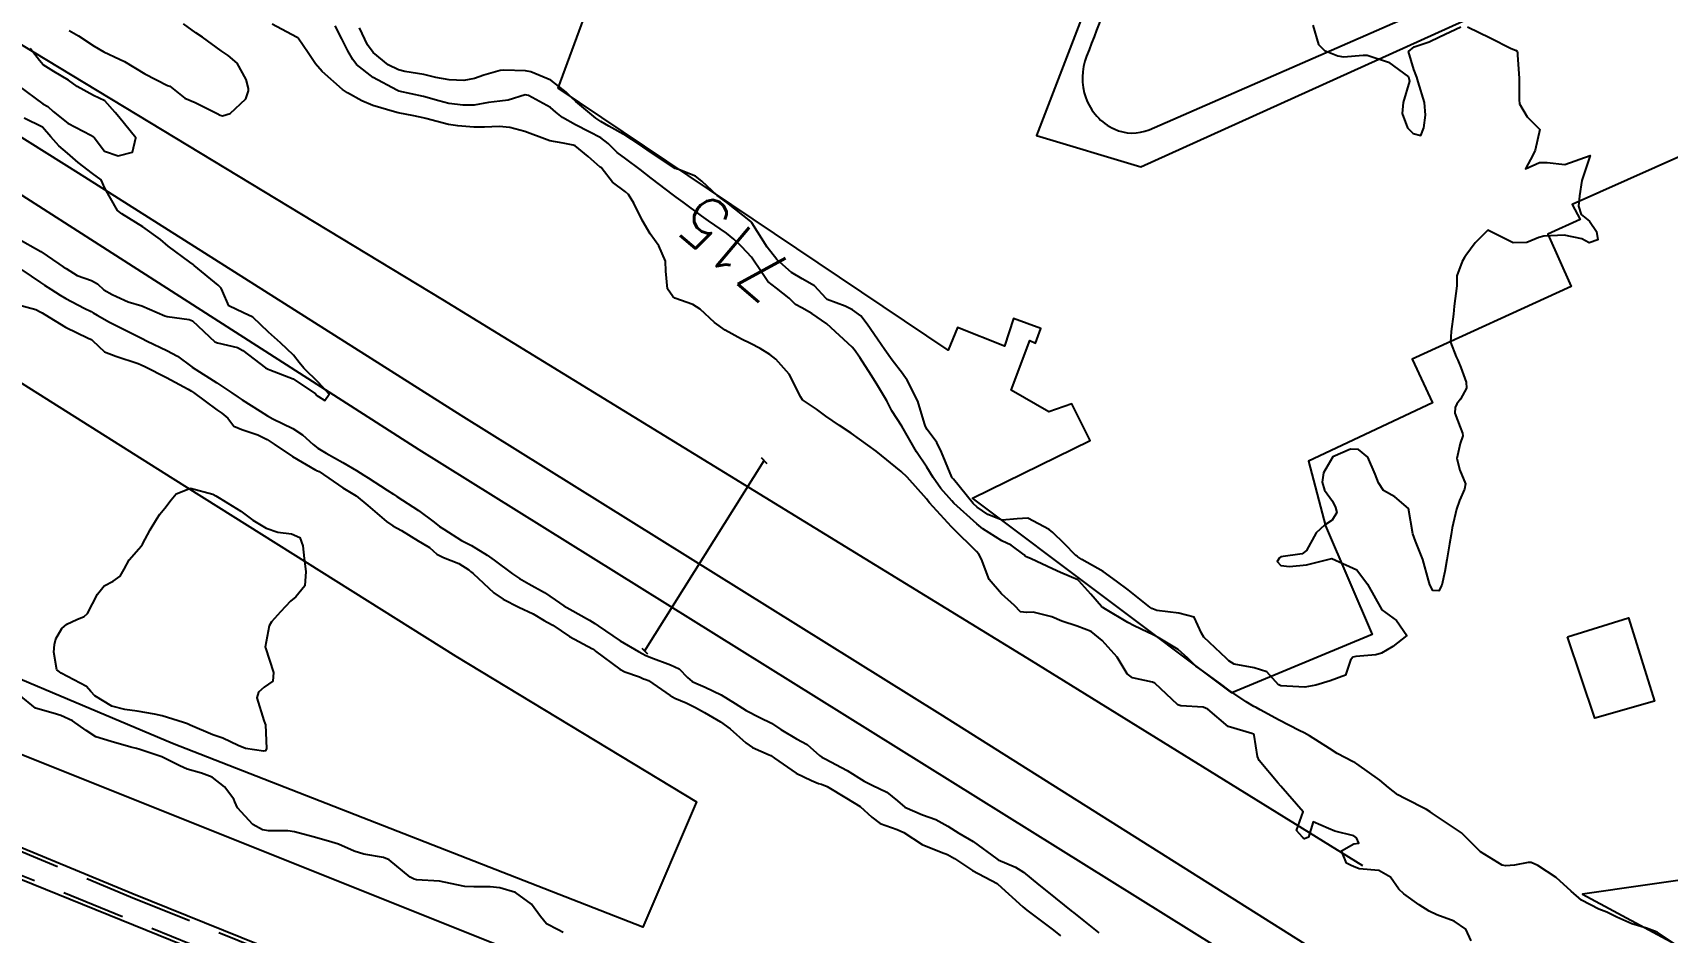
# Model space of a CAD drawing. Header units: metres. Extents: x 298520 to 308411, y 7433745 to 7450750.
# Drawn here: x 306477.7 to 306606.5, y 7435602.3 to 7435673.1 of the extents above; entities that cross this region are included whole.
import ezdxf
from ezdxf.enums import TextEntityAlignment as Align

# ---------------------------------------------------------------- set-up
doc = ezdxf.new("R2010")
doc.units = ezdxf.units.M
doc.header["$LTSCALE"] = 10
doc.linetypes.add('DASHED', pattern=[0.75, 0.5, -0.25])
for name, color, linetype in [('Area Verde e Lazer', 94, 'Continuous'), ('Canteiro', 45, 'DASHED'), ('Cotas', 45, 'Continuous'), ('Curvas de Nivel 1m', 11, 'Continuous'), ('Curvas de Nivel 5m', 15, 'Continuous'), ('Edificações', 30, 'Continuous'), ('Linha Férrea', 251, 'TRACKS'), ('Pórtico', 62, 'Continuous'), ('Vias Primárias', 230, 'Continuous')]:
    doc.layers.add(name, color=color, linetype=linetype)
doc.styles.add('Style-STANDARD', font='STANDARD.shx')
doc.linetypes.add('TRACKS', pattern='A,0.15,[130,ltypeshp.shx,S=0.25,R=0,X=0,Y=0],0.15', length=0.3)

msp = doc.modelspace()

# ---------------------------------------------------------------- linework, layer by layer
at = {"layer": 'Area Verde e Lazer'}
msp.add_lwpolyline([(306450.52, 7435632.22), (306455.54, 7435644.52), (306460.72, 7435648.81), (306462.55, 7435654.51), (306488.72, 7435638.02), (306511.02, 7435624.02), (306530.01, 7435612.53), (306525.77, 7435602.65), (306488.7, 7435617.14), (306467.9, 7435625.92)], close=True, dxfattribs=at)
at = {"layer": 'Canteiro', "elevation": 711.52}
msp.add_lwpolyline([(306325.17, 7435669.46, -0.017717), (306333.53, 7435666.7, -0.018337), (306349.83, 7435659.99), (306376.48, 7435648.95), (306412.77, 7435634.45), (306447.29, 7435620.83), (306485.4, 7435605.06), (306528.47, 7435587.67), (306575.98, 7435568.44), (306600.84, 7435558.54), (306613.39, 7435553.26), (306628.58, 7435546.58), (306648.01, 7435536.94), (306666.64, 7435526.44), (306684.99, 7435514.93), (306705.29, 7435502.49), (306726.77, 7435489.58), (306740.34, 7435480.31), (306747.23, 7435474.88), (306759.13, 7435465.07), (306768.72, 7435456.45), (306777.7, 7435447.9)], format="xyb", dxfattribs=at)
msp.add_lwpolyline([(306780.24, 7435442.37), (306770.22, 7435452.67), (306760, 7435462.2), (306746.04, 7435473.75), (306731.07, 7435484.55), (306722.1, 7435490.54), (306718.27, 7435492.91), (306692.87, 7435507.98), (306672.16, 7435520.61), (306651.71, 7435532.67), (306642.89, 7435537.31), (306626.92, 7435545.09), (306607.84, 7435553.62), (306586.11, 7435562.55), (306562.61, 7435572.09), (306528.32, 7435585.94), (306491.72, 7435600.67), (306457.86, 7435614.4)], dxfattribs=at)
at = {"layer": 'Curvas de Nivel 1m', "flags": 128}
for points, elevation in [([(306480.55, 7435673.32), (306481.29, 7435672.91), (306482.53, 7435672.09), (306483.29, 7435671.65), (306484.52, 7435671.07), (306484.91, 7435670.87), (306486.51, 7435669.92), (306488.32, 7435669), (306488.49, 7435668.93), (306488.63, 7435668.83), (306489.67, 7435668), (306490.48, 7435667.66), (306492.23, 7435666.78), (306492.47, 7435666.64), (306492.65, 7435666.6), (306493.26, 7435666.77), (306494.48, 7435667.94), (306494.68, 7435668.56), (306494.68, 7435668.75), (306494.5, 7435669.45), (306493.81, 7435670.76), (306493.1, 7435671.34), (306492.53, 7435671.71), (306491.07, 7435672.79), (306490.55, 7435673.13), (306489.57, 7435673.84)], 713), ([(306591.05, 7435601.59), (306590.63, 7435602.51), (306589.72, 7435603.13), (306588.35, 7435603.62), (306587.73, 7435603.91), (306586.95, 7435604.42), (306585.75, 7435605.29), (306585.34, 7435605.66), (306584.69, 7435606.59), (306583.77, 7435607.12), (306582.21, 7435607.26), (306581.77, 7435607.43), (306581.58, 7435607.51), (306581.22, 7435607.71), (306580.82, 7435608.68), (306581.8, 7435609.22), (306582.2, 7435609.29), (306582.02, 7435609.7), (306581.8, 7435609.86), (306580.31, 7435610.22), (306579.81, 7435610.43), (306578.59, 7435610.96), (306578.23, 7435609.75), (306577.92, 7435609.63), (306577.8, 7435609.71), (306577.76, 7435609.75), (306577.28, 7435610.28), (306577.82, 7435611.75), (306576.05, 7435613.77), (306575.85, 7435614.02), (306574.34, 7435615.79), (306574.2, 7435616.12), (306573.96, 7435617.8), (306573.89, 7435617.87), (306573.77, 7435617.93), (306571.9, 7435618.47), (306570.29, 7435619.84), (306569.92, 7435620.01), (306568.17, 7435620.11), (306567.93, 7435620.19), (306566.11, 7435621.89), (306565.94, 7435621.97), (306564.35, 7435622.31), (306563.95, 7435622.62), (306563.14, 7435623.93), (306561.98, 7435625.26), (306561.1, 7435625.95), (306560, 7435626.39), (306558.79, 7435626.77), (306558, 7435627.12), (306556.53, 7435627.48), (306556.01, 7435627.45), (306555.52, 7435627.52), (306555.07, 7435628.02), (306554.03, 7435628.92), (306553.07, 7435630.05), (306552.45, 7435631.66), (306552.25, 7435632.06), (306552.06, 7435632.27), (306550.22, 7435634.08), (306550.09, 7435634.22), (306548.36, 7435636.11), (306548.25, 7435636.24), (306548.12, 7435636.41), (306546.59, 7435638.13), (306546.14, 7435638.57), (306544.16, 7435640.16), (306542.18, 7435641.59), (306541.27, 7435642.19), (306540.19, 7435642.93), (306539.45, 7435643.47), (306538.36, 7435644.23), (306538.21, 7435644.42), (306537.3, 7435646.24), (306536.24, 7435647.42), (306535.78, 7435647.79), (306535.02, 7435648.27), (306534.26, 7435648.65), (306533.54, 7435649.01), (306532.27, 7435649.71), (306531.42, 7435650.31), (306530.29, 7435651.36), (306529.71, 7435651.74), (306528.3, 7435652.23), (306528.13, 7435652.35), (306527.71, 7435652.96), (306527.59, 7435654.36), (306527.55, 7435655.14), (306527.04, 7435656.36), (306526.36, 7435657.3), (306525.71, 7435658.38), (306525.06, 7435659.72), (306524.65, 7435660.39), (306524.41, 7435660.61), (306523.38, 7435661.37), (306522.57, 7435662.42), (306522.5, 7435662.49), (306522.42, 7435662.55), (306521.47, 7435663.39), (306520.44, 7435664.22), (306520.29, 7435664.29), (306519.5, 7435664.45), (306518.45, 7435664.63), (306518.22, 7435664.7), (306516.46, 7435665.36), (306515.29, 7435665.67), (306514.46, 7435665.75), (306513.29, 7435665.7), (306512.46, 7435665.71), (306511.19, 7435665.82), (306510.46, 7435665.92), (306508.66, 7435666.39), (306508.47, 7435666.45), (306507.73, 7435666.6), (306506.48, 7435666.83), (306506.19, 7435666.9), (306504.48, 7435667.42), (306503.62, 7435667.78), (306502.49, 7435668.4), (306502.11, 7435668.66), (306500.51, 7435670.09), (306499.98, 7435670.69), (306499.4, 7435671.56), (306498.6, 7435672.71), (306498.57, 7435672.74), (306498.54, 7435672.76), (306498.47, 7435672.79), (306496.55, 7435673.83)], 714), ([(306590.76, 7435673.6), (306592.55, 7435672.74), (306594.2, 7435671.91), (306594.54, 7435671.76), (306594.68, 7435671.69), (306594.71, 7435671.56), (306594.71, 7435671.39), (306594.83, 7435669.56), (306594.82, 7435667.87), (306594.85, 7435667.55), (306595.45, 7435666.51), (306596.47, 7435665.53), (306596.09, 7435663.89), (306595.93, 7435663.54), (306595.32, 7435662.43), (306596.44, 7435662.91), (306597.04, 7435662.92), (306598.44, 7435662.77), (306600.44, 7435663.48), (306599.77, 7435661.49), (306599.59, 7435660.3), (306599.52, 7435659.49), (306599.73, 7435658.83), (306600.38, 7435658.29), (306600.93, 7435657.47), (306601.02, 7435656.82), (306600.36, 7435656.59), (306599.77, 7435656.9), (306598.37, 7435657.19), (306596.78, 7435657.12), (306596.37, 7435657.02), (306595.43, 7435656.61), (306594.36, 7435656.58), (306592.37, 7435657.58), (306591.36, 7435656.6), (306590.62, 7435655.6), (306590.52, 7435655.43), (306590.35, 7435655.12), (306589.93, 7435654), (306589.92, 7435653.61), (306589.91, 7435653.19), (306589.71, 7435651.61), (306589.66, 7435650.98), (306589.47, 7435649.61), (306589.42, 7435648.77), (306589.86, 7435647.61), (306589.99, 7435647.35), (306590.24, 7435646.77), (306590.65, 7435645.6), (306590.68, 7435645.14), (306590.21, 7435644.28), (306589.92, 7435643.89), (306589.78, 7435643.61), (306589.75, 7435643.16), (306590.19, 7435642.07), (306590.36, 7435641.6), (306590.4, 7435641.38), (306590.17, 7435640.77), (306589.91, 7435639.6), (306590.15, 7435638.67), (306590.6, 7435637.6), (306590.53, 7435637.19), (306590.12, 7435636.29), (306589.89, 7435635.6), (306589.56, 7435634.14), (306589.47, 7435633.61), (306589.34, 7435632.88), (306589.14, 7435631.62), (306588.98, 7435630.69), (306588.74, 7435629.62), (306588.49, 7435629.17), (306588.04, 7435629.2), (306587.78, 7435629.63), (306587.68, 7435630), (306587.23, 7435631.64), (306586.65, 7435633.07), (306586.45, 7435633.65), (306586.11, 7435635.65), (306585.03, 7435636.58), (306584.13, 7435637.07), (306583.74, 7435637.68), (306583.48, 7435638.35), (306582.91, 7435639.69), (306582.17, 7435640.31), (306581.53, 7435640.34), (306580.16, 7435639.72), (306579.42, 7435638.46), (306579.31, 7435637.73), (306579.5, 7435637.1), (306580.12, 7435636.24), (306580.36, 7435635.72), (306580.47, 7435635.35), (306580.1, 7435634.74), (306579.49, 7435634.34), (306578.84, 7435633.74), (306578.07, 7435632.34), (306577.73, 7435632.09), (306576.06, 7435631.85), (306575.94, 7435631.77), (306575.76, 7435631.47), (306576.06, 7435631.15), (306576.72, 7435631.09), (306578.06, 7435631.22), (306580.06, 7435631.72), (306582.05, 7435630.82), (306582.87, 7435629.69), (306584.01, 7435627.68), (306585.17, 7435626.83), (306585.99, 7435625.65), (306584.88, 7435624.77), (306583.97, 7435624.25), (306583.53, 7435624.12), (306581.97, 7435624), (306581.72, 7435623.95), (306581.53, 7435623.7), (306581.14, 7435622.52), (306579.95, 7435622.07), (306578.8, 7435621.74), (306577.94, 7435621.57), (306576.04, 7435621.67), (306575.94, 7435621.74), (306575.92, 7435621.75), (306575.87, 7435621.77), (306574.95, 7435622.78), (306573.96, 7435623.09), (306572.38, 7435623.39), (306571.96, 7435623.66), (306571.77, 7435623.82), (306569.99, 7435625.51), (306569.79, 7435625.84), (306569.23, 7435627.08), (306568.01, 7435627.4), (306566.28, 7435627.61), (306566.01, 7435627.71), (306565.89, 7435627.77), (306565.72, 7435627.89), (306564.03, 7435629.24), (306563.11, 7435629.93), (306562.05, 7435630.69), (306560.37, 7435631.64), (306560.06, 7435631.85), (306560, 7435631.9), (306559.9, 7435631.96), (306558.98, 7435632.89), (306558.08, 7435633.75), (306557.8, 7435633.99), (306556.1, 7435634.89), (306555.28, 7435634.83), (306554.09, 7435634.74), (306552.96, 7435635.19), (306552.11, 7435635.77), (306551.8, 7435636.06), (306550.25, 7435637.96), (306550.16, 7435638.08), (306550.13, 7435638.13), (306549.3, 7435640.09), (306548.93, 7435640.86), (306548.18, 7435641.88), (306548.04, 7435642.11), (306547.96, 7435642.34), (306547.45, 7435644.12), (306546.6, 7435645.76), (306546.35, 7435646.13), (306546.23, 7435646.29), (306545.43, 7435647.33), (306544.85, 7435648.15), (306544.27, 7435648.99), (306543.46, 7435650.17), (306542.96, 7435650.84), (306542.29, 7435651.3), (306541.71, 7435651.6), (306540.3, 7435652.13), (306540.26, 7435652.15), (306540.21, 7435652.2), (306539.29, 7435653.2), (306538.32, 7435653.74), (306537.48, 7435654.24), (306536.34, 7435655.28), (306535.58, 7435656.26), (306534.37, 7435658.17), (306534.33, 7435658.23), (306534.28, 7435658.27), (306532.39, 7435659.76), (306531.62, 7435660.31), (306530.41, 7435661.44), (306529.93, 7435661.83), (306528.65, 7435662.35), (306528.48, 7435662.4), (306528.42, 7435662.41), (306528.32, 7435662.46), (306526.44, 7435663.69), (306525.44, 7435664.38), (306524.45, 7435665.01), (306523.09, 7435665.78), (306522.47, 7435666.15), (306522.07, 7435666.42), (306520.49, 7435667.72), (306520.11, 7435668.07), (306519.73, 7435668.45), (306518.51, 7435669.41), (306516.93, 7435670.07), (306516.52, 7435670.15), (306514.82, 7435670.2), (306514.52, 7435670.17), (306513.24, 7435669.8), (306512.51, 7435669.53), (306511.67, 7435669.39), (306510.51, 7435669.43), (306509.46, 7435669.62), (306508.51, 7435669.86), (306507.02, 7435670.1), (306506.52, 7435670.22), (306505.7, 7435670.62), (306504.53, 7435671.59), (306504.08, 7435672.18), (306503.85, 7435672.64), (306503.45, 7435673.54)], 716), ([(306578.56, 7435673.75), (306579.02, 7435672.22), (306579.5, 7435671.74), (306580.54, 7435671.32), (306581, 7435671.25), (306582.54, 7435671.39), (306582.85, 7435671.39), (306584.53, 7435670.83), (306586.11, 7435669.66), (306586.18, 7435669.32), (306585.68, 7435667.66), (306585.61, 7435666.79), (306586.02, 7435665.66), (306586.47, 7435665.21), (306587.07, 7435665.04), (306587.33, 7435665.64), (306587.46, 7435666.66), (306587.36, 7435667.64), (306586.88, 7435669.27), (306586.77, 7435669.65), (306586.52, 7435670.24), (306586.1, 7435671.66), (306586.55, 7435672.03), (306587.75, 7435672.44), (306588.55, 7435672.81), (306590.23, 7435673.61)], 716), ([(306476.58, 7435668.97), (306478.48, 7435667.54), (306478.87, 7435667.34), (306479.31, 7435666.94), (306480.46, 7435666.03), (306482.27, 7435665.08), (306482.44, 7435664.98), (306482.53, 7435664.9), (306483.35, 7435663.81), (306484.43, 7435663.45), (306485.56, 7435663.73), (306485.81, 7435664.86), (306484.47, 7435666.51), (306484.18, 7435666.87), (306483.36, 7435667.77), (306482.49, 7435668.21), (306481.19, 7435668.91), (306480.5, 7435669.41), (306479.35, 7435670.1), (306478.52, 7435670.62), (306478.21, 7435670.95), (306477.49, 7435671.91)], 713), ([(306476.46, 7435656.97), (306478.34, 7435655.9), (306479.74, 7435654.93), (306480.1, 7435654.71), (306480.32, 7435654.57), (306481.2, 7435654.02), (306482.31, 7435653.61), (306482.78, 7435653.37), (306483.3, 7435652.89), (306483.95, 7435652.53), (306484.3, 7435652.36), (306485.22, 7435651.94), (306486.29, 7435651.62), (306488.1, 7435650.83), (306488.28, 7435650.79), (306490.01, 7435650.54), (306490.28, 7435650.43), (306492.05, 7435648.78), (306492.25, 7435648.71), (306493.82, 7435648.33), (306494.25, 7435648.1), (306496.04, 7435646.73), (306496.23, 7435646.64), (306496.37, 7435646.59), (306498.22, 7435645.88), (306499.97, 7435644.68), (306500.09, 7435644.57), (306500.2, 7435644.47), (306500.72, 7435644.16), (306501.05, 7435644.67), (306500.22, 7435645.59), (306499.06, 7435646.7), (306498.68, 7435647.15), (306498.24, 7435647.74), (306497.21, 7435648.72), (306496.27, 7435649.54), (306495.04, 7435650.74), (306494.29, 7435651.06), (306493.15, 7435651.62), (306492.65, 7435652.77), (306492.55, 7435653.02), (306492.31, 7435653.25), (306490.42, 7435654.8), (306490.32, 7435654.88), (306490.07, 7435655.06), (306488.35, 7435656.33), (306487.75, 7435656.84), (306486.36, 7435657.86), (306484.71, 7435658.87), (306484.38, 7435659.13), (306483.36, 7435660.89), (306483.08, 7435661.56), (306482.41, 7435662.06), (306481.26, 7435662.91), (306480.43, 7435663.65), (306479.75, 7435664.24), (306479.12, 7435664.94), (306478.45, 7435665.71), (306477.01, 7435666.42)], 713), ([(306476.82, 7435654.46), (306478.31, 7435653.46), (306478.62, 7435653.26), (306479.11, 7435652.94), (306479.84, 7435652.46), (306480.3, 7435652.21), (306481.75, 7435651.44), (306482.29, 7435651.17), (306482.46, 7435651.08), (306482.77, 7435650.89), (306483.73, 7435650.34), (306484.27, 7435650.07), (306485.79, 7435649.32), (306486.26, 7435649.08), (306486.71, 7435648.85), (306488.25, 7435648.11), (306489.09, 7435647.67), (306490.23, 7435646.82), (306490.26, 7435646.8), (306492.21, 7435645.55), (306493.39, 7435644.76), (306493.88, 7435644.44), (306494.2, 7435644.23), (306495.6, 7435643.33), (306496.19, 7435642.96), (306496.6, 7435642.73), (306498.18, 7435641.95), (306498.94, 7435641.47), (306499.8, 7435640.69), (306500.16, 7435640.4), (306500.82, 7435640.01), (306502.14, 7435639.27), (306503.2, 7435638.64), (306503.78, 7435638.29), (306504.13, 7435638.08), (306505.63, 7435637.1), (306506.11, 7435636.78), (306506.38, 7435636.61), (306508.1, 7435635.49), (306509.32, 7435634.57), (306509.75, 7435634.23), (306510.08, 7435634.02), (306511.47, 7435633.14), (306512.07, 7435632.83), (306512.27, 7435632.74), (306512.6, 7435632.53), (306513.5, 7435631.97), (306514.05, 7435631.59), (306515.5, 7435630.5), (306516.04, 7435630.15), (306516.79, 7435629.73), (306518.02, 7435629.03), (306518.86, 7435628.46), (306519.55, 7435627.99), (306520.01, 7435627.73), (306521.56, 7435626.86), (306521.99, 7435626.6), (306522.26, 7435626.42), (306523.98, 7435625.23), (306525.42, 7435624.38), (306525.78, 7435624.19), (306525.96, 7435624.1), (306526.41, 7435623.92), (306527.95, 7435623.33), (306528.62, 7435623.01), (306529.3, 7435622.33), (306529.65, 7435622.03), (306529.94, 7435621.88), (306530.68, 7435621.57), (306531.93, 7435620.98), (306533.05, 7435620.29), (306533.91, 7435619.74), (306534.98, 7435619.19), (306535.9, 7435618.73), (306536.64, 7435618.24), (306537.89, 7435617.51), (306538.73, 7435617.06), (306539.7, 7435616.2), (306539.87, 7435616.07), (306540.14, 7435615.92), (306541.86, 7435615.02), (306543.21, 7435614.17), (306543.84, 7435613.85), (306544.99, 7435613.3), (306545.83, 7435612.61), (306546.43, 7435612.12), (306547.82, 7435611.51), (306548.86, 7435611.14), (306549.81, 7435610.61), (306550.67, 7435610.07), (306551.79, 7435609.4), (306553.67, 7435608.04), (306553.77, 7435607.98), (306555.14, 7435607.39), (306555.76, 7435606.99), (306556.98, 7435606), (306557.74, 7435605.38), (306559.52, 7435603.96), (306559.64, 7435603.88), (306559.72, 7435603.81), (306560.52, 7435603.15), (306561.71, 7435602.22)], 714)]:
    msp.add_lwpolyline(points, dxfattribs=dict(at, elevation=elevation))
at = {"layer": 'Curvas de Nivel 1m', "elevation": 716, "flags": 128}
msp.add_lwpolyline([(306490.12, 7435637.26), (306491.88, 7435636.78), (306492.11, 7435636.65), (306492.38, 7435636.5), (306494.09, 7435635.44), (306495.03, 7435634.74), (306496.08, 7435634.11), (306497.01, 7435633.79), (306498.07, 7435633.65), (306498.75, 7435633.38), (306498.98, 7435632.7), (306499.07, 7435631.71), (306499.22, 7435630.69), (306499.14, 7435629.57), (306498.42, 7435628.7), (306498.01, 7435628.35), (306497.21, 7435627.51), (306496.5, 7435626.72), (306496.32, 7435626.4), (306496.01, 7435624.73), (306496.02, 7435624.67), (306496.67, 7435622.72), (306496.61, 7435622.05), (306495.93, 7435621.58), (306495.48, 7435621.18), (306495.35, 7435620.74), (306495.9, 7435618.95), (306495.99, 7435618.73), (306496.02, 7435618.6), (306496.12, 7435616.73), (306496.03, 7435616.56), (306495.87, 7435616.53), (306494.46, 7435616.74), (306493.88, 7435616.97), (306492.66, 7435617.55), (306491.88, 7435617.81), (306490.1, 7435618.59), (306489.89, 7435618.68), (306489.8, 7435618.71), (306489.58, 7435618.8), (306487.9, 7435619.32), (306487.29, 7435619.45), (306485.91, 7435619.67), (306484.96, 7435619.81), (306483.91, 7435620.08), (306482.59, 7435620.89), (306482.28, 7435621.24), (306481.93, 7435621.62), (306480.44, 7435622.41), (306479.94, 7435622.69), (306479.79, 7435622.77), (306479.6, 7435622.93), (306479.36, 7435624.33), (306479.41, 7435624.93), (306479.52, 7435625.38), (306479.98, 7435626.2), (306480.38, 7435626.53), (306481.16, 7435626.91), (306481.74, 7435627.15), (306482, 7435627.38), (306482.8, 7435628.89), (306483.33, 7435629.57), (306484.03, 7435629.94), (306484.57, 7435630.33), (306484.9, 7435630.86), (306485.3, 7435631.61), (306486.06, 7435632.47), (306486.23, 7435632.68), (306486.33, 7435632.85), (306486.95, 7435633.97), (306487.48, 7435634.84), (306487.71, 7435635.21), (306488.1, 7435635.67), (306488.59, 7435636.34), (306488.98, 7435636.82)], close=True, dxfattribs=at)
at = {"layer": 'Curvas de Nivel 5m', "elevation": 715, "flags": 128}
for points in [[(306606.99, 7435601.4), (306605.71, 7435602.28), (306604.87, 7435602.58), (306603.72, 7435602.92), (306602.54, 7435603.45), (306601.73, 7435603.84), (306601.12, 7435604.08), (306599.74, 7435604.78), (306598.93, 7435605.5), (306597.76, 7435606.57), (306596.3, 7435607.52), (306595.78, 7435607.77), (306595.54, 7435607.77), (306594.47, 7435607.55), (306593.77, 7435607.5), (306593.5, 7435607.56), (306591.79, 7435608.61), (306590.79, 7435609.6), (306590.3, 7435610.09), (306589.81, 7435610.41), (306588, 7435611.63), (306587.82, 7435611.76), (306587.52, 7435611.94), (306585.83, 7435612.8), (306585.27, 7435613.09), (306584.53, 7435613.67), (306583.85, 7435614.25), (306582.05, 7435615.52), (306581.87, 7435615.63), (306581.74, 7435615.7), (306580.5, 7435616.34), (306579.88, 7435616.74), (306578.32, 7435617.75), (306577.9, 7435617.97), (306577.49, 7435618.16), (306575.91, 7435618.98), (306574.42, 7435619.79), (306574.1, 7435619.97), (306573.93, 7435620.06), (306573.31, 7435620.43), (306571.94, 7435621.34), (306571.3, 7435621.83), (306569.95, 7435622.81), (306569.34, 7435623.24), (306568.73, 7435623.86), (306567.97, 7435624.54), (306566.39, 7435625.48), (306565.99, 7435625.69), (306565.55, 7435625.9), (306564.49, 7435626.4), (306564, 7435626.67), (306562.22, 7435627.73), (306562.01, 7435627.86), (306561.92, 7435627.94), (306561.08, 7435628.89), (306560.14, 7435629.96), (306560.04, 7435630.03), (306558.68, 7435630.61), (306558.05, 7435630.91), (306556.37, 7435631.69), (306556.06, 7435631.81), (306555.93, 7435631.88), (306555.82, 7435632.01), (306554.8, 7435632.76), (306554.07, 7435633.11), (306552.56, 7435634.06), (306552.09, 7435634.44), (306550.28, 7435636.08), (306550.11, 7435636.25), (306549.25, 7435637.22), (306548.66, 7435638.1), (306548.14, 7435638.91), (306547.33, 7435640.12), (306546.18, 7435642.13), (306545.4, 7435643.35), (306544.99, 7435644.15), (306544.22, 7435645.46), (306543.76, 7435646.16), (306542.86, 7435647.56), (306542.42, 7435648.18), (306542.26, 7435648.37), (306540.28, 7435650.2), (306539.1, 7435651.03), (306538.3, 7435651.46), (306537.8, 7435651.74), (306537.3, 7435652.24), (306536.31, 7435653.02), (306535.61, 7435653.55), (306535.16, 7435654.26), (306534.34, 7435655.47), (306533.56, 7435656.28), (306532.94, 7435656.87), (306532.36, 7435657.34), (306530.95, 7435658.31), (306530.38, 7435658.72), (306528.95, 7435659.79), (306528.4, 7435660.2), (306528.19, 7435660.35), (306526.42, 7435661.68), (306525.55, 7435662.38), (306524.43, 7435663.2), (306523.75, 7435663.71), (306523.03, 7435664.41), (306522.45, 7435664.86), (306521.54, 7435665.34), (306520.46, 7435665.88), (306519.45, 7435666.46), (306518.91, 7435666.89), (306518.48, 7435667.25), (306516.77, 7435668.21), (306516.49, 7435668.24), (306515.16, 7435667.83), (306514.49, 7435667.76), (306513.61, 7435667.65), (306512.48, 7435667.45), (306511.6, 7435667.43), (306510.48, 7435667.57), (306509.68, 7435667.77), (306508.49, 7435668.13), (306506.55, 7435668.55), (306506.49, 7435668.56), (306506.38, 7435668.61), (306504.51, 7435669.62), (306503.2, 7435670.65), (306502.91, 7435671.03), (306502.53, 7435671.73), (306502.04, 7435672.66), (306501.53, 7435673.7)], [(306476.29, 7435651.78), (306477.92, 7435651.33), (306478.28, 7435651.15), (306478.42, 7435651.08), (306478.65, 7435650.94), (306480.27, 7435649.95), (306482.07, 7435649.08), (306482.25, 7435648.99), (306482.31, 7435648.96), (306482.41, 7435648.9), (306483.35, 7435647.99), (306484.24, 7435647.67), (306486, 7435647.08), (306486.23, 7435646.98), (306486.51, 7435646.85), (306488.22, 7435645.97), (306489.94, 7435645.07), (306490.2, 7435644.9), (306490.35, 7435644.8), (306492.19, 7435643.43), (306492.58, 7435643.17), (306493.07, 7435642.77), (306493.55, 7435642.13), (306494.17, 7435641.87), (306495.44, 7435641.47), (306496.17, 7435641.08), (306496.72, 7435640.72), (306498.15, 7435639.74), (306500.01, 7435638.68), (306500.08, 7435638.63), (306500.13, 7435638.62), (306500.25, 7435638.56), (306502.12, 7435637.28), (306502.51, 7435637.05), (306503.18, 7435636.64), (306504.1, 7435635.88), (306505.58, 7435634.62), (306506.08, 7435634.28), (306506.75, 7435633.93), (306508.07, 7435633.1), (306508.39, 7435632.91), (306508.95, 7435632.58), (306509.54, 7435632.05), (306510.06, 7435631.8), (306511.28, 7435631.32), (306512.05, 7435630.81), (306512.2, 7435630.7), (306512.4, 7435630.53), (306514.02, 7435629.02), (306514.76, 7435628.5), (306516.01, 7435627.89), (306517.14, 7435627.34), (306518, 7435626.82), (306518.23, 7435626.7), (306518.67, 7435626.46), (306519.98, 7435625.56), (306521.79, 7435624.6), (306521.96, 7435624.49), (306522.05, 7435624.42), (306523.95, 7435622.99), (306524.34, 7435622.79), (306525.52, 7435622.38), (306525.81, 7435622.24), (306525.94, 7435622.21), (306526.22, 7435622.09), (306527.93, 7435620.91), (306528.3, 7435620.71), (306529.18, 7435620.33), (306529.92, 7435619.97), (306530.63, 7435619.59), (306531.9, 7435618.83), (306532.64, 7435618.29), (306533.88, 7435617.19), (306534.42, 7435616.81), (306535.72, 7435616.25), (306535.87, 7435616.18), (306536.14, 7435615.98), (306537.85, 7435614.81), (306539.06, 7435614.21), (306539.62, 7435613.98), (306539.84, 7435613.93), (306540.29, 7435613.75), (306541.83, 7435612.83), (306542.89, 7435612.17), (306543.81, 7435611.32), (306544.48, 7435610.82), (306545.81, 7435610.36), (306546.33, 7435610.12), (306547.79, 7435609.18), (306549.29, 7435608.57), (306549.78, 7435608.39), (306550.33, 7435608.07), (306551.76, 7435607.12), (306553.7, 7435606.09), (306553.75, 7435606.06), (306555.73, 7435604.26), (306556.03, 7435604.01), (306557.71, 7435602.73), (306558.14, 7435602.42), (306558.68, 7435601.98)], [(306519.5, 7435602.25), (306519.09, 7435602.45), (306518.18, 7435602.93), (306517.71, 7435603.49), (306517, 7435604.48), (306515.74, 7435605.4), (306514.49, 7435605.76), (306513.74, 7435605.83), (306512.44, 7435605.83), (306511.74, 7435605.86), (306510.1, 7435606.21), (306509.75, 7435606.28), (306507.94, 7435606.39), (306507.75, 7435606.44), (306507.44, 7435606.59), (306505.77, 7435607.96), (306505.32, 7435608.16), (306503.77, 7435608.42), (306503.02, 7435608.65), (306501.78, 7435609.19), (306501.01, 7435609.44), (306499.79, 7435609.77), (306498.31, 7435610.18), (306497.8, 7435610.25), (306496.28, 7435610.24), (306495.8, 7435610.34), (306495.04, 7435610.74), (306493.82, 7435612.06), (306493.62, 7435612.55), (306493.54, 7435612.75), (306492.8, 7435613.73), (306491.84, 7435614.47), (306491, 7435614.79), (306489.85, 7435615.11), (306489.28, 7435615.38), (306487.86, 7435616.09), (306486.04, 7435616.68), (306485.87, 7435616.73), (306485.42, 7435616.85), (306483.88, 7435617.29), (306482.66, 7435617.66), (306481.89, 7435618.15), (306480.83, 7435618.91), (306479.9, 7435619.35), (306479.3, 7435619.53), (306477.91, 7435619.93), (306476.63, 7435620.96)]]:
    msp.add_lwpolyline(points, dxfattribs=at)
at = {"layer": 'Edificações'}
for points in [[(306567.03, 7435691.7), (306556.79, 7435665.04), (306565.01, 7435662.59), (306592.61, 7435675.06)], [(306614.03, 7435666.3), (306599, 7435659.61), (306599.65, 7435658.42), (306597.09, 7435657.27), (306598.93, 7435653.15), (306586.4, 7435647.41), (306587.99, 7435643.98), (306578.24, 7435639.39), (306579.58, 7435634.3), (306583.26, 7435625.72), (306572.2, 7435621.13), (306551.74, 7435636.47), (306561.02, 7435641.02), (306559.58, 7435643.9), (306557.77, 7435643.26), (306554.81, 7435644.99), (306556.28, 7435648.88), (306556.72, 7435648.68), (306557.14, 7435649.83), (306554.99, 7435650.63), (306554.28, 7435648.45), (306550.56, 7435649.93), (306549.83, 7435648.12), (306519.1, 7435668.79), (306524.33, 7435683)]]:
    msp.add_lwpolyline(points, dxfattribs=at)
msp.add_lwpolyline([(306598.63, 7435625.54), (306603.44, 7435627.05), (306605.5, 7435620.48), (306600.8, 7435619.14)], close=True, dxfattribs=at)
at = {"layer": 'Linha Férrea', "flags": 128}
msp.add_lwpolyline([(307827.16, 7434249.95), (307821.56, 7434258.81), (307819.52, 7434262.43), (307816.3, 7434268.22), (307813.68, 7434272.3), (307811.64, 7434275.46), (307798.22, 7434296.14), (307773.74, 7434334.03), (307761.73, 7434352.01), (307752.47, 7434367.89), (307735.13, 7434393.38), (307710.74, 7434431.02), (307694.81, 7434455.28), (307677.7, 7434482.21), (307665.38, 7434501.66), (307643.88, 7434534.84), (307627.56, 7434562.54), (307613.51, 7434586.87), (307596.95, 7434617.47), (307576.4, 7434659.98), (307564.17, 7434687.32), (307541.06, 7434734.95), (307530.17, 7434758.54), (307516.92, 7434785.92), (307501.76, 7434817.25), (307481.68, 7434859.3), (307459.2, 7434904.2), (307442.79, 7434936.27), (307425.28, 7434968.91), (307411.69, 7434992.24), (307402.57, 7435007.68), (307388.85, 7435028.5), (307366.95, 7435058.3), (307352.5, 7435076.75), (307335.71, 7435095.81), (307323.74, 7435108.4), (307304.88, 7435127.21), (307280.64, 7435149.6), (307260.89, 7435166.25), (307239.5, 7435183.01), (307222.59, 7435195.4), (307206.91, 7435206.43), (307191.54, 7435216.92), (307180.98, 7435223.58), (307147.08, 7435245.04), (307110.18, 7435267.87), (307071.33, 7435292.08), (307013.04, 7435328.92), (306934.22, 7435378.29), (306890.85, 7435406.01), (306860.76, 7435425.27), (306830.44, 7435444.17), (306783.16, 7435474), (306743.29, 7435499.12), (306730.65, 7435506.8), (306700.01, 7435524.56), (306649.97, 7435556.16), (306620.54, 7435574.68), (306585.88, 7435596.36), (306549.21, 7435619.44), (306511.46, 7435642.99), (306481.3, 7435662.07), (306449.91, 7435681.79), (306417.31, 7435702.16), (306386.5, 7435720.66), (306359.57, 7435735.78), (306332.26, 7435749.95), (306295.74, 7435767.25), (306254.91, 7435784.83), (306234.55, 7435793.03), (306198.8, 7435806.04), (306177.43, 7435813.74), (306139.2, 7435826.14), (306101.03, 7435838.04), (306051.97, 7435853.03), (306008.19, 7435866.65), (306003.58, 7435868.04), (305974.11, 7435878.74), (305939.65, 7435889.45), (305902.23, 7435900.74), (305881.18, 7435906.22), (305868.58, 7435910.19), (305845.54, 7435919.12), (305815.17, 7435933.3), (305786.71, 7435949.03), (305760.88, 7435966.42), (305735.18, 7435986.89), (305723.76, 7435997.05), (305696.1, 7436025.19), (305678.2, 7436047.9), (305661.02, 7436071.86), (305645.02, 7436096.32), (305622.37, 7436129.7), (305596.14, 7436168.75), (305576.09, 7436198.75), (305559.43, 7436223.15), (305539.44, 7436252.72), (305521.42, 7436279.84), (305512.69, 7436292.82), (305499.49, 7436312.98), (305480.03, 7436341.61), (305460.3, 7436370.83), (305441.56, 7436398.43), (305421.25, 7436428.24), (305402.58, 7436456.09), (305384.09, 7436483.75), (305369.12, 7436505.55), (305351.23, 7436532.17), (305338.34, 7436551.44), (305322.73, 7436574.87), (305306.91, 7436598.3), (305293.24, 7436619.06), (305277.82, 7436644.31), (305263.89, 7436668.98), (305254.71, 7436687.72), (305243.78, 7436710.84), (305233.95, 7436734.39), (305225.11, 7436755.87), (305215.53, 7436780.47), (305201.61, 7436815.68), (305193.17, 7436837.83), (305177.38, 7436877.75), (305166.79, 7436904.69), (305153.94, 7436937.69), (305141.5, 7436969.14), (305130.7, 7436996.5), (305122.02, 7437018.5), (305113.06, 7437043.1), (305101.51, 7437072.01), (305093.24, 7437092.93), (305082.04, 7437121.36), (305073.35, 7437143.92), (305060.57, 7437176.45), (305050.18, 7437206.4), (305043.41, 7437227.87), (305037.47, 7437248.17), (305034.53, 7437261.71), (305031.72, 7437274.1), (305028.72, 7437297.87), (305025.03, 7437326.57), (305023.12, 7437358.56), (305023.12, 7437387.11), (305024.83, 7437414.87), (305027.31, 7437439.51), (305027.41, 7437441.26), (305030.71, 7437462.67), (305036.04, 7437488.9), (305042.47, 7437516.92), (305048.78, 7437544.54), (305055.48, 7437572.1), (305062.87, 7437603.39), (305069.5, 7437630.69), (305077.03, 7437662.82), (305085.46, 7437698.14), (305091.82, 7437727.64), (305097.21, 7437749.95), (305103.92, 7437777.27), (305111.1, 7437807.1), (305121.2, 7437849.91), (305125.41, 7437866.97), (305130.99, 7437888.73), (305137.36, 7437914.57), (305143.48, 7437941.14), (305150.28, 7437969.23), (305155.63, 7437993.86), (305160.5, 7438017.39), (305165.53, 7438047.97), (305167.4, 7438065.92), (305168.45, 7438080.5), (305168.7, 7438098.82), (305168.5, 7438111.61), (305167.44, 7438129.41), (305165.73, 7438144.8), (305163.05, 7438159.25), (305157.36, 7438183.65), (305149.71, 7438209.61), (305142.15, 7438230.52), (305132.88, 7438252.55), (305120.43, 7438277.84), (305109.12, 7438297.22), (305107.01, 7438300.23), (305099.26, 7438311.38), (305091.43, 7438322.41), (305083.38, 7438332.8), (305079.57, 7438337.52), (305074.8, 7438344.06), (305056.82, 7438367.08), (305041.94, 7438386.35), (305023.22, 7438411.98), (305005.97, 7438436.56), (304993.28, 7438456.49), (304983.12, 7438473.17), (304969.54, 7438498.7), (304959.94, 7438517.09), (304947.33, 7438543.43), (304933.09, 7438572.79), (304924.31, 7438590.95), (304918.2, 7438604.46), (304911.78, 7438619.16), (304905.93, 7438632.44), (304900.32, 7438648.46), (304895.83, 7438661.89), (304892.17, 7438674.5), (304887.95, 7438691.24), (304884.69, 7438706.94), (304881.85, 7438723.7), (304879.33, 7438740.13), (304878.19, 7438758.92), (304877.54, 7438778.36), (304877.21, 7438799.09), (304877.46, 7438830.88), (304877.86, 7438863.02), (304878.27, 7438892.7), (304878.6, 7438920.11), (304878.68, 7438952.24), (304877.94, 7438980.3), (304876.32, 7439009.02), (304874.94, 7439022.79), (304873.23, 7439037.84), (304870.14, 7439056.14), (304864.86, 7439082.08), (304859.08, 7439105.01), (304850.38, 7439133.89), (304843.06, 7439154.06), (304836.38, 7439171.24), (304828.25, 7439190.11), (304817.67, 7439211.83), (304806.69, 7439232.74), (304796.36, 7439250.87), (304785.22, 7439269.01), (304772.78, 7439289.1), (304755.7, 7439316.74), (304736.91, 7439345.94), (304718.85, 7439374.33), (304700.22, 7439403.62), (304676.46, 7439440.71), (304659.06, 7439468.06), (304641.49, 7439495.55), (304629.29, 7439515), (304612.29, 7439541.91), (304598.79, 7439563.31), (304583.09, 7439588.52), (304568.61, 7439611.38), (304554.37, 7439633.59), (304540.46, 7439656.11), (304527.86, 7439675.88), (304515.49, 7439695.97), (304501.01, 7439718.74), (304492.56, 7439732.18), (304481.09, 7439749.95), (304464.7, 7439773.55), (304458.7, 7439781.55), (304447.47, 7439795.48), (304430.85, 7439814.02), (304417.94, 7439826.87), (304407.63, 7439836.38), (304393.36, 7439848.49), (304380.4, 7439858.34), (304362.66, 7439870.74), (304347.09, 7439880.3), (304333.25, 7439887.82), (304320.73, 7439894.06), (304304.93, 7439900.99), (304286.44, 7439908.16), (304266.64, 7439915.42), (304246.69, 7439922.5), (304225.19, 7439929.98), (304199, 7439939.2), (304168.47, 7439950), (304152.89, 7439955.63), (304135.92, 7439962.49), (304121.35, 7439968.8), (304105.78, 7439976.38), (304088.74, 7439985.33), (304071.18, 7439995.83), (304051.5, 7440008.74), (304042.51, 7440015.33), (304023.02, 7440030.47), (304002.68, 7440048.64), (303992.18, 7440058.52), (303980.44, 7440070.49), (303965.02, 7440086.23), (303949.37, 7440102.5), (303932.05, 7440120.67), (303917.21, 7440136.17), (303903.07, 7440150.77), (303879.08, 7440175), (303863.63, 7440189.71), (303849.06, 7440203.12), (303838.55, 7440211.89), (303825.96, 7440222.58), (303811.47, 7440233.81), (303798.03, 7440243.58), (303789.17, 7440249.78, 0.048699), (303782.73, 7440254.33, -0.013971), (303778.98, 7440256.72, 0.011385), (303767.54, 7440264.08, 0.000455), (303759.24, 7440269.14, 0.004014), (303749.32, 7440275.08, 0.008965), (303739.52, 7440280.6), (303729.17, 7440286.2), (303717.71, 7440292.15), (303693.72, 7440304.37), (303679.1, 7440311.9), (303660.94, 7440321.33), (303642.97, 7440330.92), (303636.47, 7440334.55), (303624.84, 7440341.29), (303611.99, 7440348.94), (303603.08, 7440354.6), (303596.28, 7440359.1), (303587.51, 7440365.43), (303578.6, 7440372.22), (303569.48, 7440379.63), (303558.63, 7440389.13), (303549.89, 7440397.25), (303541.54, 7440405.46), (303534.88, 7440412.29), (303523.46, 7440424.47), (303512.29, 7440437.46), (303502.62, 7440449.26), (303497.01, 7440456.5), (303488.04, 7440468.69), (303481.42, 7440477.68), (303475.38, 7440486.35), (303465.79, 7440500.54), (303456.11, 7440515.6), (303445.61, 7440532.25), (303432.87, 7440552.63), (303423.19, 7440568.06, -0.000757), (303417.99, 7440576.14, 0.007668), (303411.65, 7440585.69), (303403.6, 7440597.44), (303394.77, 7440609.24), (303388.86, 7440616.92), (303381.26, 7440625.91), (303374.43, 7440633.82), (303364.89, 7440644.09), (303358.77, 7440650.24), (303349.65, 7440658.74), (303339.72, 7440667.52), (303332.66, 7440673.46), (303326.72, 7440678.05, -0.018136), (303320.92, 7440682.54, 0.027105), (303312.53, 7440688.78, -0.001525), (303306.78, 7440692.62), (303296.84, 7440699.32), (303291.58, 7440702.65), (303280.84, 7440709.24, 0.008003), (303271.25, 7440714.65, 0.013057), (303255.94, 7440722.45, -0.001991), (303248.37, 7440726.09, 0.012147), (303243.6, 7440728.27, -0.002135), (303237.37, 7440730.97), (303223.7, 7440736.96), (303210.1, 7440742.74), (303193.9, 7440749.57), (303189.82, 7440751.3), (303177.39, 7440756.46), (303158.99, 7440764.27), (303141.65, 7440771.61), (303117.1, 7440781.98), (303101.55, 7440788.52), (303093.45, 7440792.23), (303076.05, 7440800.18), (303054.93, 7440810.37), (303040.16, 7440817.98), (303025.35, 7440825.89), (303013.34, 7440832.76), (303004.06, 7440838.54), (302994.27, 7440845.09), (302982.62, 7440853.41), (302969.58, 7440863.65), (302962.58, 7440869.55), (302953.34, 7440877.8), (302943.02, 7440887.54), (302938.59, 7440892.15), (302933.33, 7440897.54), (302924.32, 7440907.75), (302915.9, 7440917.94), (302907.52, 7440928.75), (302899.78, 7440938.97), (302892.73, 7440949.15), (302888.76, 7440955.11), (302884.57, 7440961.75), (302879.49, 7440969.89), (302873.29, 7440980.61), (302867.78, 7440990.9), (302859.79, 7441006.77), (302851.23, 7441025.3), (302846.82, 7441035.61), (302841.67, 7441047.99), (302837.15, 7441059.32), (302829.38, 7441078.79), (302825.24, 7441088.83), (302821.86, 7441097.36), (302816.25, 7441111.47), (302810.67, 7441125.2), (302804.68, 7441140.05), (302799.05, 7441153.54), (302792.2, 7441169.33), (302786.8, 7441181.37), (302782.7, 7441189.73), (302780.99, 7441193.27, -0.024435), (302778.71, 7441197.53, 0.018839), (302775.04, 7441204.53), (302769.05, 7441215.01), (302764.16, 7441223.1), (302758.01, 7441232.57), (302751.03, 7441242.93), (302746.43, 7441249.47, 0.01417), (302742.29, 7441255.12, -0.010578), (302734.95, 7441264.49, 0.026045), (302726.65, 7441274.45), (302714.77, 7441287.27), (302702.59, 7441299.41), (302690.06, 7441310.89), (302682.56, 7441317.23), (302675.22, 7441323.25), (302666.87, 7441329.42, 0.027574), (302658.67, 7441335.28, -0.011091), (302655.15, 7441337.63, 0.01172), (302645.72, 7441343.9, 0.006642), (302635.25, 7441350.32, 0.010482), (302620.24, 7441358.82, 0.013683), (302599.22, 7441369.43, 0.008553), (302586.73, 7441375.05, 0.011788), (302575.05, 7441379.75, 0.002778), (302570.56, 7441381.4), (302560.88, 7441384.91), (302551, 7441388.04), (302546.22, 7441389.53, -0.019135), (302544.9, 7441389.88, 0.019296), (302522.94, 7441395.79, 0.000461), (302511.66, 7441398.34, 0.010049), (302501.51, 7441400.42), (302492.39, 7441402.1), (302485.29, 7441403.3), (302471.45, 7441405.53), (302444.87, 7441409.52), (302415.28, 7441413.93), (302384.35, 7441418.64), (302365.98, 7441421.32), (302360.25, 7441421.99), (302338.7, 7441425.13), (302306, 7441430.4), (302286.92, 7441434.2), (302278.6, 7441436.01), (302270.24, 7441438.28), (302260.05, 7441441.21), (302248.72, 7441444.79), (302234.93, 7441449.83), (302225.68, 7441453.69), (302223.91, 7441454.59), (302211.72, 7441460.08), (302198.55, 7441466.94), (302185.19, 7441474.43), (302176.27, 7441480.04), (302166.75, 7441486.09), (302155.71, 7441493.82), (302145.2, 7441501.91), (302133.65, 7441511.46), (302124.11, 7441520), (302113.8, 7441530.08), (302104.38, 7441540.03), (302095.47, 7441550.01), (302086.58, 7441560.93), (302077.65, 7441573.12), (302070.77, 7441583.08), (302062.65, 7441595.88), (302055.33, 7441608.4), (302048.69, 7441620.59), (302040.38, 7441636.79), (302032.96, 7441653.05), (302027.22, 7441666.29), (302023.74, 7441674.15), (302020.23, 7441682.95), (302013.85, 7441699.66), (302006.74, 7441720.03), (302000.14, 7441739.47), (301996.81, 7441749.52), (301993.17, 7441760.44), (301988.74, 7441774), (301985.31, 7441784.6), (301976.67, 7441811.03), (301970.97, 7441828.13), (301966.76, 7441840.46), (301961.82, 7441854.8), (301956.6, 7441869.32), (301952.69, 7441879.43), (301950.21, 7441885.78), (301947.26, 7441893.12), (301942.83, 7441903), (301936.94, 7441915.47), (301925.25, 7441938.09), (301919.94, 7441947.81), (301913.51, 7441959.08), (301904.12, 7441974.92), (301894.52, 7441990.44), (301891.41, 7441995.46), (301886.49, 7442003.18), (301878.67, 7442015.28), (301873.46, 7442023.44), (301865.16, 7442036.29), (301855.84, 7442050.94), (301845.98, 7442066.83), (301838.27, 7442079.46), (301830.42, 7442092.89), (301825.55, 7442101.78), (301821.38, 7442109.45), (301815.66, 7442120.91), (301811.11, 7442130.24), (301807.7, 7442138), (301806.42, 7442140.6, 0.023261), (301801.86, 7442152.45, -0.028715), (301797.55, 7442164, 0.012936), (301793.73, 7442175.33, -0.025942), (301792.42, 7442179.58, 0.006006), (301789.91, 7442189.06, -0.014708), (301788.14, 7442196.22), (301785.97, 7442206.25), (301784.37, 7442214.31, 0.006026), (301783.56, 7442218.84, -0.007665), (301782.52, 7442224.78, -0.006079), (301780.96, 7442235.44, -0.002739), (301779.7, 7442245.21), (301779.18, 7442249.48), (301778.68, 7442254.38), (301778.07, 7442260.48), (301777.32, 7442271.29), (301776.98, 7442275.41), (301775.91, 7442292.59), (301775.2, 7442301.97), (301774.19, 7442318.2), (301773.65, 7442327.42), (301773.09, 7442335.87), (301772.13, 7442350.27), (301771.29, 7442362.12), (301770.73, 7442371.57), (301769.87, 7442382.07), (301768.55, 7442394.65), (301768.15, 7442398.42), (301767.39, 7442406.07), (301767.01, 7442408.61), (301766.5, 7442411.78), (301764.78, 7442423.53), (301763.46, 7442430.86), (301760.77, 7442444.81), (301759.48, 7442450.08), (301758.26, 7442454.4), (301755.34, 7442466.07), (301751.67, 7442478.11, 0.014406), (301747.84, 7442489.51, -0.000078), (301746.02, 7442494.48), (301743.45, 7442501.47), (301738.69, 7442513.33), (301735.71, 7442520.32), (301732.43, 7442527.28), (301727.1, 7442538.17), (301722.93, 7442546.11, 0.012187), (301718.52, 7442554.11, 0.000535), (301713.36, 7442562.95, 0.014127), (301707.99, 7442571.56, 0.00131), (301703.08, 7442578.9, 0.005502), (301696.11, 7442589.04, 0.012739), (301690.66, 7442596.36, -0.003293), (301687.73, 7442600.16, 0.014011), (301683.49, 7442605.41), (301674.27, 7442616.2), (301665.75, 7442625.39), (301657.65, 7442633.67), (301647.39, 7442643.46), (301636.01, 7442653.98), (301626.6, 7442662.31), (301605.3, 7442680.7), (301585.63, 7442697.22), (301571.11, 7442709.22), (301556.03, 7442721.96), (301546.37, 7442729.88), (301533.38, 7442740.75), (301522.72, 7442749.6), (301509.81, 7442760.24), (301495.06, 7442772.28), (301477.47, 7442786.66), (301465.13, 7442796.88), (301456.43, 7442804.07), (301435.24, 7442821.76), (301421.84, 7442832.86), (301396.98, 7442853.69), (301385.14, 7442863.63), (301370.66, 7442875.78), (301364.72, 7442880.33), (301363.39, 7442881.71), (301340.64, 7442900.57), (301323.03, 7442915.48), (301312.79, 7442924.11), (301300.58, 7442934.7), (301285.85, 7442948.16), (301276.27, 7442957.32), (301270.65, 7442962.88), (301259.99, 7442974.03), (301253.52, 7442981.22), (301247.9, 7442987.53), (301240.38, 7442996.74), (301230, 7443009.99), (301221.85, 7443021.63), (301213.13, 7443035.04), (301205.73, 7443047.19), (301200.05, 7443057.2), (301196.13, 7443064.49), (301190.78, 7443075.16), (301186.74, 7443083.78), (301181.57, 7443095.72), (301178.31, 7443103.87), (301173.66, 7443116.19), (301169.17, 7443129.41), (301164.14, 7443147.31, -0.01791), (301159.61, 7443166.2, -0.00496), (301157.56, 7443176.88, -0.011511), (301154.97, 7443193.24, -0.007375), (301153.51, 7443205.47), (301152.72, 7443213.02, -0.00222), (301152.22, 7443222.44), (301151.73, 7443232.75), (301151.6, 7443240.18), (301151.64, 7443249.45), (301151.72, 7443255.84, -0.000163), (301152.03, 7443263.85, -0.011094), (301152.62, 7443273.75), (301153.01, 7443278.43), (301153.23, 7443280.62), (301153.69, 7443286.69, -0.028501), (301154.09, 7443291.63), (301155.31, 7443300.6), (301156.34, 7443307.46), (301157.49, 7443314.98), (301159.2, 7443325.07), (301161.79, 7443338.5), (301165.14, 7443354.56), (301169.45, 7443374.23), (301172.81, 7443391.59), (301174.68, 7443401.17), (301178.92, 7443420.67), (301181.69, 7443433.86), (301184.3, 7443446.54), (301187.7, 7443463.23), (301190.75, 7443479.81), (301192.55, 7443489.81), (301194.09, 7443499.34), (301196.06, 7443513.19), (301197.81, 7443528.85), (301198.98, 7443543.03), (301199.58, 7443554.27), (301200.06, 7443564.72), (301200.28, 7443573.9), (301200.16, 7443588.23), (301199.93, 7443598.37), (301199.28, 7443610.7), (301198.7, 7443618.87), (301198.18, 7443625.39), (301197.2, 7443633.94, -0.007667), (301196.17, 7443643.15, 0.025395), (301194.85, 7443652, -0.01031), (301194.43, 7443654.34), (301193.51, 7443660.13), (301192.14, 7443668.08), (301188.58, 7443684.77), (301185.5, 7443697.18), (301182.79, 7443706.83), (301181.46, 7443711.27), (301177.71, 7443723.71), (301173.81, 7443734.63), (301171.26, 7443741.67), (301169.73, 7443745.67), (301168.22, 7443749.26), (301166.22, 7443754.29), (301158.31, 7443772.48), (301152.39, 7443784.66), (301147.87, 7443793.51), (301140.96, 7443806.33), (301134.74, 7443816.99), (301130.67, 7443823.9), (301127.12, 7443829.58), (301118, 7443843.64), (301110.12, 7443855.07), (301103.9, 7443863.69), (301096.37, 7443873.96), (301091.52, 7443880.27), (301082.1, 7443891.99), (301075.19, 7443900.34), (301066.67, 7443910.08), (301057.94, 7443919.52), (301047.68, 7443929.62), (301040.64, 7443936.58), (301031.88, 7443944.37), (301023.76, 7443951.56), (301019.29, 7443955.05), (301009.56, 7443962.8), (300997.58, 7443972.16), (300983.87, 7443982.45), (300964.19, 7443997.46), (300944.11, 7444013.33), (300932.3, 7444022.95), (300914.03, 7444037.34), (300891.31, 7444055.81), (300879.97, 7444064.81), (300848.15, 7444089.83), (300830.36, 7444103.6), (300820.58, 7444111.41), (300808.79, 7444120.92), (300790.07, 7444136.49), (300778.41, 7444146.77), (300770.69, 7444153.71), (300758.58, 7444165.33), (300747.36, 7444176.88), (300740.38, 7444184.13), (300726.75, 7444199.56), (300715.03, 7444213.52), (300701.45, 7444231.21), (300695.76, 7444239.06), (300691.1, 7444245.69), (300688.5, 7444249.68), (300679.25, 7444263.56), (300673.51, 7444272.71), (300665.01, 7444287.41), (300658.59, 7444299.12), (300654.52, 7444306.91), (300645.89, 7444324.78), (300638.77, 7444340.5), (300632, 7444357.09), (300623.23, 7444381.31), (300618.04, 7444396.73), (300611.74, 7444416.06), (300609.69, 7444423.43), (300607, 7444434.67), (300602.95, 7444451.57), (300599.97, 7444467.01), (300597.63, 7444480.25), (300594.73, 7444500.08), (300593.89, 7444507.37), (300592.27, 7444522.79), (300591.51, 7444531.44), (300590.49, 7444544.96), (300589.84, 7444557.3), (300589.1, 7444574.02), (300588.34, 7444602.11), (300587.69, 7444624.21), (300587.29, 7444638.3), (300586.41, 7444654.83), (300585.21, 7444670.92), (300583.32, 7444689.36), (300581.91, 7444699.79), (300579.93, 7444713.25), (300577.02, 7444730.38), (300574.61, 7444742.84), (300573.26, 7444749.5), (300571.95, 7444755.51), (300567.97, 7444771.62), (300563.22, 7444789.71), (300556.39, 7444811.41), (300552.81, 7444821.86), (300552.05, 7444823.55), (300548.14, 7444834.22), (300543.9, 7444845.24), (300538.74, 7444857.63), (300534.37, 7444867.27, 0.016186), (300529.66, 7444877.36), (300521.07, 7444894.31), (300515.47, 7444904.77), (300506.54, 7444920.71), (300501.33, 7444929.08), (300498.82, 7444933.12), (300487.1, 7444951.63), (300474, 7444971.56), (300463.47, 7444987.49), (300453.77, 7445002.71), (300450.06, 7445008.6), (300443.36, 7445019.57), (300432.15, 7445039.25), (300421.26, 7445060.11), (300412.9, 7445077.32), (300404.44, 7445096.12), (300400.04, 7445106.51), (300395.55, 7445118.01), (300385.79, 7445146.05), (300379.04, 7445169.01), (300374.06, 7445187.95), (300369.45, 7445208.37), (300365.38, 7445228.5), (300362.76, 7445242.39), (300361.68, 7445249.76), (300360.14, 7445261.7), (300359.09, 7445273.89), (300358.44, 7445281.78), (300357.5, 7445297.71), (300357.2, 7445314.25), (300357.2, 7445325.5), (300357.63, 7445341.06), (300358.79, 7445365.54), (300359.7, 7445378.9), (300360.82, 7445394.56), (300361.81, 7445408.83), (300364.1, 7445434.81), (300365.55, 7445451.78), (300367.4, 7445471.84), (300368.85, 7445486.77), (300370.03, 7445499.47), (300371.46, 7445515.34), (300372.68, 7445526.31), (300373.39, 7445530.96), (300374.89, 7445547.69), (300376.21, 7445560.82), (300377.58, 7445575.81), (300379.87, 7445599.68), (300382.66, 7445627.08), (300384.23, 7445644.04), (300384.75, 7445648.28), (300386.13, 7445663.65)], format="xyb", dxfattribs=at)
for points in [[(306582.5, 7435607.49), (306556.39, 7435623.65), (306510, 7435652.1), (306448.25, 7435689.47), (306394.54, 7435720.98), (306352.23, 7435744.44), (306311.3, 7435764.61), (306276.03, 7435780.36), (306251.64, 7435790.45), (306226.84, 7435800.01), (306196.93, 7435811.05), (306150.68, 7435826.73), (306088.43, 7435846.31), (306008.39, 7435870.39), (305977.32, 7435881.8), (305916.94, 7435900.68), (305884.79, 7435909.54), (305874.98, 7435912.01), (305850.11, 7435921.72), (305826.22, 7435932.19), (305805.68, 7435942.64), (305780.35, 7435958.02), (305755.75, 7435975.29), (305739.64, 7435988.27), (305721.35, 7436005.1), (305704.23, 7436022.74), (305691.02, 7436037.83), (305676.58, 7436057.2), (305665.98, 7436072.38), (305646.46, 7436101.62), (305625.63, 7436132.4), (305609.75, 7436156.48), (305594.51, 7436178.84), (305577.09, 7436204.32), (305571.36, 7436213.31), (305559.6, 7436230.74), (305541.68, 7436257.15), (305522.74, 7436285.23), (305500.97, 7436317.95), (305481.3, 7436347.06), (305454.67, 7436386.02), (305430.07, 7436422.55), (305398.31, 7436469.84), (305376.51, 7436502.02), (305354.69, 7436533.98), (305340.18, 7436554.87), (305319.48, 7436586.89), (305294.77, 7436624.72), (305279.51, 7436649.24), (305268.84, 7436668.68), (305259.05, 7436688.19), (305252, 7436703.31), (305245.18, 7436718.01), (305235.69, 7436741.06), (305225.3, 7436766.36), (305214.4, 7436794.31), (305204.24, 7436820.71), (305192.96, 7436849.94), (305184.66, 7436870.63), (305173.31, 7436899.4), (305162.03, 7436928.04), (305157.28, 7436941.41), (305144.75, 7436972.02), (305133.55, 7437001.09), (305121.83, 7437031.64), (305106.63, 7437070.21), (305093.87, 7437102.7), (305083.26, 7437129.85), (305071.54, 7437160.03), (305059.53, 7437191.56), (305046.77, 7437230.87), (305042.39, 7437246.1), (305040.61, 7437253.21), (305037.65, 7437266.79), (305036.68, 7437272.12), (305036.26, 7437274.59)], [(306390.47, 7435713.95), (306447.37, 7435678.83), (306473.45, 7435662.5), (306508.12, 7435640.29), (306535.38, 7435623.3), (306571.03, 7435601.08), (306585.04, 7435592.75), (306612.14, 7435575.63), (306639.6, 7435558.01), (306682.5, 7435531.3), (306742.99, 7435493.2), (306765.2, 7435479.76), (306800.72, 7435458.68), (306834.59, 7435437.02)]]:
    msp.add_lwpolyline(points, dxfattribs=at)
at = {"layer": 'Pórtico'}
for points in [[(306525.91, 7435624.42), (306535.32, 7435639.44)], [(306535.09, 7435639.66), (306535.55, 7435639.21)], [(306525.69, 7435624.65), (306526.14, 7435624.19)]]:
    msp.add_lwpolyline(points, dxfattribs=at)
at = {"layer": 'Vias Primárias'}
for points in [[(306563.79, 7435679.57, -0.00894), (306560.74, 7435671.29, 0.178171), (306560.68, 7435668.02, 0.203863), (306562.92, 7435665.56, 0.208176), (306565.68, 7435665.5), (306605.04, 7435682.73)], [(306791.62, 7435443.77), (306772.55, 7435462.59), (306756.84, 7435476.45), (306743.94, 7435486.62), (306733.95, 7435493.56), (306725.18, 7435498.89), (306696.68, 7435516.29), (306665.71, 7435535.3), (306651.83, 7435543.21), (306631.17, 7435553.55), (306609.77, 7435562.85), (306566.49, 7435580.26), (306542.36, 7435589.96), (306513.03, 7435601.76), (306476.69, 7435616.29), (306431.13, 7435634.85), (306405.82, 7435645.15), (306368.5, 7435660.25), (306359.82, 7435663.95, -0.006029), (306343.03, 7435671.33, 0.041398), (306324.89, 7435677.82, 0.053224)], [(306641.25, 7435613), (306633.56, 7435611.54), (306609.88, 7435606.71), (306599.82, 7435605.27), (306610.28, 7435599.63), (306649.46, 7435608.99), (306686.53, 7435615.83), (306717.35, 7435622, -0.270118), (306719.46, 7435620.77, -0.085029), (306720.65, 7435617.43), (306721.67, 7435611.62), (306727.94, 7435579.94), (306732.24, 7435557.44), (306735.58, 7435539.54), (306742.47, 7435551.58), (306740.49, 7435554.24), (306738.06, 7435559.53), (306735.24, 7435571.81), (306730.08, 7435598), (306725.88, 7435619.83, -0.229762), (306726.95, 7435623.83), (306765.78, 7435630.94), (306806.3, 7435638.87, -0.015822)]]:
    msp.add_lwpolyline(points, format="xyb", dxfattribs=at)
at = {"layer": 'Vias Primárias', "elevation": 711.52}
msp.add_lwpolyline([(306325.25, 7435669.75, -0.017717), (306333.64, 7435666.99, -0.018331), (306349.95, 7435660.26), (306376.59, 7435649.22), (306412.88, 7435634.73), (306447.4, 7435621.11), (306485.51, 7435605.34), (306528.58, 7435587.95), (306576.09, 7435568.72), (306600.96, 7435558.81), (306613.51, 7435553.54), (306628.7, 7435546.85), (306648.15, 7435537.21), (306666.79, 7435526.7), (306685.15, 7435515.18), (306705.45, 7435502.74), (306726.93, 7435489.83), (306740.52, 7435480.55), (306747.42, 7435475.11), (306759.33, 7435465.3), (306768.92, 7435456.67), (306777.92, 7435448.11)], format="xyb", dxfattribs=at)
msp.add_lwpolyline([(306780.02, 7435442.17), (306770.01, 7435452.45), (306759.8, 7435461.97), (306745.86, 7435473.51), (306730.9, 7435484.3), (306721.94, 7435490.29), (306718.11, 7435492.66), (306692.71, 7435507.73), (306672.01, 7435520.35), (306651.56, 7435532.41), (306642.75, 7435537.04), (306626.79, 7435544.82), (306607.72, 7435553.34), (306585.99, 7435562.27), (306562.5, 7435571.81), (306528.21, 7435585.66), (306491.6, 7435600.4), (306457.74, 7435614.12)], dxfattribs=at)

# ---------------------------------------------------------------- texts
at = {"layer": 'Cotas', "style": 'Style-STANDARD'}
msp.add_text('715', height=4, rotation=139.8064, dxfattribs=at).set_placement((306532.99, 7435656.17, 715), align=Align.MIDDLE_CENTER)

doc.saveas('drawing.dxf')
